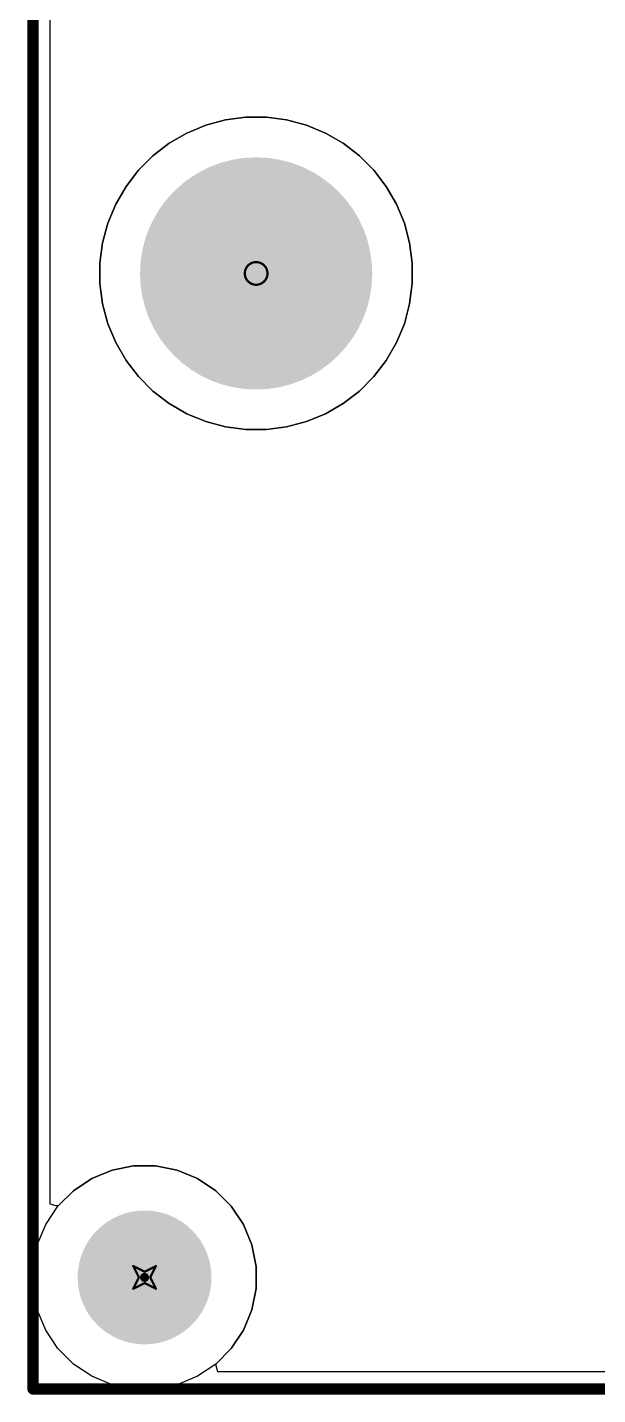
# Model space of a CAD drawing. Header units: inches. Extents: x 0 to 5359, y 0 to 5098.
# Drawn here: x -0.13 to 12.65, y -0.13 to 30.51 of the extents above; entities that cross this region are included whole.
import ezdxf

# ---------------------------------------------------------------- set-up
doc = ezdxf.new("R2010")
doc.units = ezdxf.units.IN
for name, color, linetype in [('Board Outline', 216, 'Continuous'), ('Bottom Layer', 5, 'Continuous'), ('Bottom Solder', 6, 'Continuous'), ('Drill Drawing', 1, 'Continuous'), ('Layer 1', 16, 'Continuous'), ('Layer 2', 76, 'Continuous'), ('Multi-Layer', 9, 'Continuous'), ('Pad Holes', 156, 'Continuous'), ('Top Layer', 1, 'Continuous'), ('Top Solder', 216, 'Continuous')]:
    doc.layers.add(name, color=color, linetype=linetype)

msp = doc.modelspace()

# ---------------------------------------------------------------- hatches: boundary and pattern name
at = {"layer": 'Bottom Layer'}
h = msp.add_hatch(color=5, dxfattribs=at)
edge = h.paths.add_edge_path()
edge.add_arc((5, 25), 2.5, 0, 360)
at = {"layer": 'Bottom Solder'}
h = msp.add_hatch(color=6, dxfattribs=at)
edge = h.paths.add_edge_path()
edge.add_arc((5, 25), 2.602, 0, 360)
h = msp.add_hatch(color=6, dxfattribs=at)
edge = h.paths.add_edge_path()
edge.add_arc((2.5, 2.5), 0.102, 0, 360)
at = {"layer": 'Layer 1'}
h = msp.add_hatch(color=16, dxfattribs=at)
edge = h.paths.add_edge_path()
edge.add_arc((5, 25), 2.5, 0, 360)
at = {"layer": 'Layer 2'}
h = msp.add_hatch(color=76, dxfattribs=at)
edge = h.paths.add_edge_path()
edge.add_arc((5, 25), 2.5, 0, 360)
at = {"layer": 'Multi-Layer'}
h = msp.add_hatch(color=9, dxfattribs=at)
edge = h.paths.add_edge_path()
edge.add_arc((5, 25), 2.5, 0, 360)
at = {"layer": 'Pad Holes'}
h = msp.add_hatch(color=7, dxfattribs=at)
edge = h.paths.add_edge_path()
edge.add_arc((5, 25), 1.75, 0, 360)
h = msp.add_hatch(color=7, dxfattribs=at)
edge = h.paths.add_edge_path()
edge.add_arc((2.5, 2.5), 1.5, 0, 360)
at = {"layer": 'Top Layer'}
h = msp.add_hatch(color=1, dxfattribs=at)
edge = h.paths.add_edge_path()
edge.add_arc((5, 25), 2.5, 0, 360)
at = {"layer": 'Top Solder'}
h = msp.add_hatch(color=216, dxfattribs=at)
edge = h.paths.add_edge_path()
edge.add_arc((5, 25), 2.602, 0, 360)
h = msp.add_hatch(color=216, dxfattribs=at)
edge = h.paths.add_edge_path()
edge.add_arc((2.5, 2.5), 0.102, 0, 360)

# ---------------------------------------------------------------- linework, layer by layer
at = {"layer": 'Board Outline'}
for points in [[(0, 0, 0.254, 0.254, 0), (0, 120, 0.254, 0.254, 0)], [(0, 0, 0.254, 0.254, 0), (110, 0, 0.254, 0.254, 0)]]:
    msp.add_lwpolyline(points, format="xyseb", dxfattribs=at)
msp.add_lwpolyline([(-0.064, 0, 0.127, 0.127, 1), (0.063, 0, 0.127, 0.127, 1)], format="xyseb", close=True, dxfattribs=at)
msp.add_lwpolyline([(-0.064, 0, 0.127, 0.127, 1), (0.063, 0, 0.127, 0.127, 1)], format="xyseb", close=True, dxfattribs=at)
at = {"layer": 'Bottom Layer'}
for p, q in [((0.388, 4.145), (0.388, 59.871)), ((4.771, 28.5), (4.316, 28.44)), ((5.229, 28.5), (4.771, 28.5)), ((5.684, 28.44), (5.229, 28.5)), ((3.873, 28.321), (3.449, 28.146)), ((4.316, 28.44), (3.873, 28.321)), ((6.127, 28.321), (5.684, 28.44)), ((6.551, 28.146), (6.127, 28.321)), ((3.051, 27.916), (2.687, 27.637)), ((3.449, 28.146), (3.051, 27.916)), ((6.949, 27.916), (6.551, 28.146)), ((7.313, 27.637), (6.949, 27.916)), ((2.687, 27.637), (2.363, 27.313)), ((7.637, 27.313), (7.313, 27.637)), ((2.363, 27.313), (2.084, 26.949)), ((7.916, 26.949), (7.637, 27.313)), ((2.084, 26.949), (1.854, 26.551)), ((8.146, 26.551), (7.916, 26.949)), ((1.854, 26.551), (1.679, 26.127)), ((8.321, 26.127), (8.146, 26.551)), ((1.679, 26.127), (1.56, 25.684)), ((8.44, 25.684), (8.321, 26.127)), ((1.56, 25.684), (1.5, 25.229)), ((8.5, 25.229), (8.44, 25.684)), ((1.5, 25.229), (1.5, 24.771)), ((8.5, 24.771), (8.5, 25.229)), ((1.5, 24.771), (1.56, 24.316)), ((8.44, 24.316), (8.5, 24.771)), ((1.56, 24.316), (1.679, 23.873)), ((8.321, 23.873), (8.44, 24.316)), ((1.679, 23.873), (1.854, 23.449)), ((8.146, 23.449), (8.321, 23.873)), ((1.854, 23.449), (2.084, 23.051)), ((7.916, 23.051), (8.146, 23.449)), ((2.084, 23.051), (2.363, 22.687)), ((7.637, 22.687), (7.916, 23.051)), ((2.363, 22.687), (2.687, 22.363)), ((7.313, 22.363), (7.637, 22.687)), ((2.687, 22.363), (3.051, 22.084)), ((3.051, 22.084), (3.449, 21.854)), ((6.551, 21.854), (6.949, 22.084)), ((6.949, 22.084), (7.313, 22.363)), ((3.449, 21.854), (3.873, 21.679)), ((6.127, 21.679), (6.551, 21.854)), ((3.873, 21.679), (4.316, 21.56)), ((4.316, 21.56), (4.771, 21.5)), ((4.771, 21.5), (5.229, 21.5)), ((5.229, 21.5), (5.684, 21.56)), ((5.684, 21.56), (6.127, 21.679)), ((1.771, 4.904), (1.316, 4.715)), ((2.254, 5), (1.771, 4.904)), ((2.746, 5), (2.254, 5)), ((3.229, 4.904), (2.746, 5)), ((3.684, 4.715), (3.229, 4.904)), ((1.316, 4.715), (0.906, 4.442)), ((4.094, 4.442), (3.684, 4.715)), ((0.906, 4.442), (0.566, 4.102)), ((4.442, 4.094), (4.094, 4.442)), ((0.522, 4.105), (0.388, 4.145)), ((0.566, 4.102), (0.522, 4.105)), ((4.715, 3.684), (4.442, 4.094)), ((4.904, 3.229), (4.715, 3.684)), ((5, 2.746), (4.904, 3.229)), ((5, 2.254), (5, 2.746)), ((4.904, 1.771), (5, 2.254)), ((4.715, 1.316), (4.904, 1.771)), ((4.442, 0.906), (4.715, 1.316)), ((4.102, 0.566), (4.442, 0.906)), ((4.104, 0.522), (4.102, 0.566)), ((4.145, 0.388), (4.104, 0.522)), ((105.855, 0.388), (4.145, 0.388))]:
    msp.add_line(p, q, dxfattribs=at)
at = {"layer": 'Drill Drawing'}
for points in [[(5.254, 25, 0.0508, 0.0508, 1), (4.746, 25, 0.0508, 0.0508, 1)], [(4.733, 25, 0.0254, 0.0254, 1), (4.759, 25, 0.0254, 0.0254, 1)], [(5.241, 25, 0.0254, 0.0254, 1), (5.267, 25, 0.0254, 0.0254, 1)], [(2.233, 2.754, 0.0254, 0.0254, 1), (2.259, 2.754, 0.0254, 0.0254, 1)], [(2.233, 2.754, 0.0254, 0.0254, 1), (2.259, 2.754, 0.0254, 0.0254, 1)], [(2.741, 2.754, 0.0254, 0.0254, 1), (2.767, 2.754, 0.0254, 0.0254, 1)], [(2.741, 2.754, 0.0254, 0.0254, 1), (2.767, 2.754, 0.0254, 0.0254, 1)], [(2.36, 2.5, 0.0254, 0.0254, 1), (2.386, 2.5, 0.0254, 0.0254, 1)], [(2.36, 2.5, 0.0254, 0.0254, 1), (2.386, 2.5, 0.0254, 0.0254, 1)], [(2.487, 2.627, 0.0254, 0.0254, 1), (2.513, 2.627, 0.0254, 0.0254, 1)], [(2.487, 2.627, 0.0254, 0.0254, 1), (2.513, 2.627, 0.0254, 0.0254, 1)], [(2.614, 2.5, 0.0254, 0.0254, 1), (2.64, 2.5, 0.0254, 0.0254, 1)], [(2.614, 2.5, 0.0254, 0.0254, 1), (2.64, 2.5, 0.0254, 0.0254, 1)], [(2.233, 2.246, 0.0254, 0.0254, 1), (2.259, 2.246, 0.0254, 0.0254, 1)], [(2.233, 2.246, 0.0254, 0.0254, 1), (2.259, 2.246, 0.0254, 0.0254, 1)], [(2.487, 2.373, 0.0254, 0.0254, 1), (2.513, 2.373, 0.0254, 0.0254, 1)], [(2.487, 2.373, 0.0254, 0.0254, 1), (2.513, 2.373, 0.0254, 0.0254, 1)], [(2.741, 2.246, 0.0254, 0.0254, 1), (2.767, 2.246, 0.0254, 0.0254, 1)], [(2.741, 2.246, 0.0254, 0.0254, 1), (2.767, 2.246, 0.0254, 0.0254, 1)]]:
    msp.add_lwpolyline(points, format="xyseb", close=True, dxfattribs=at)
for points in [[(2.246, 2.754, 0.0508, 0.0508, 0), (2.5, 2.627, 0.0508, 0.0508, 0)], [(2.246, 2.754, 0.0508, 0.0508, 0), (2.373, 2.5, 0.0508, 0.0508, 0)], [(2.5, 2.627, 0.0508, 0.0508, 0), (2.754, 2.754, 0.0508, 0.0508, 0)], [(2.627, 2.5, 0.0508, 0.0508, 0), (2.754, 2.754, 0.0508, 0.0508, 0)], [(2.246, 2.246, 0.0508, 0.0508, 0), (2.373, 2.5, 0.0508, 0.0508, 0)], [(2.627, 2.5, 0.0508, 0.0508, 0), (2.754, 2.246, 0.0508, 0.0508, 0)], [(2.246, 2.246, 0.0508, 0.0508, 0), (2.5, 2.373, 0.0508, 0.0508, 0)], [(2.5, 2.373, 0.0508, 0.0508, 0), (2.754, 2.246, 0.0508, 0.0508, 0)]]:
    msp.add_lwpolyline(points, format="xyseb", dxfattribs=at)
at = {"layer": 'Layer 1'}
for p, q in [((0.388, 4.145), (0.388, 115.855)), ((4.771, 28.5), (4.316, 28.44)), ((5.229, 28.5), (4.771, 28.5)), ((5.684, 28.44), (5.229, 28.5)), ((3.873, 28.321), (3.449, 28.146)), ((4.316, 28.44), (3.873, 28.321)), ((6.127, 28.321), (5.684, 28.44)), ((6.551, 28.146), (6.127, 28.321)), ((3.051, 27.916), (2.687, 27.637)), ((3.449, 28.146), (3.051, 27.916)), ((6.949, 27.916), (6.551, 28.146)), ((7.313, 27.637), (6.949, 27.916)), ((2.687, 27.637), (2.363, 27.313)), ((7.637, 27.313), (7.313, 27.637)), ((2.363, 27.313), (2.084, 26.949)), ((7.916, 26.949), (7.637, 27.313)), ((2.084, 26.949), (1.854, 26.551)), ((8.146, 26.551), (7.916, 26.949)), ((1.854, 26.551), (1.679, 26.127)), ((8.321, 26.127), (8.146, 26.551)), ((1.679, 26.127), (1.56, 25.684)), ((8.44, 25.684), (8.321, 26.127)), ((1.56, 25.684), (1.5, 25.229)), ((8.5, 25.229), (8.44, 25.684)), ((1.5, 25.229), (1.5, 24.771)), ((8.5, 24.771), (8.5, 25.229)), ((1.5, 24.771), (1.56, 24.316)), ((8.44, 24.316), (8.5, 24.771)), ((1.56, 24.316), (1.679, 23.873)), ((8.321, 23.873), (8.44, 24.316)), ((1.679, 23.873), (1.854, 23.449)), ((8.146, 23.449), (8.321, 23.873)), ((1.854, 23.449), (2.084, 23.051)), ((7.916, 23.051), (8.146, 23.449)), ((2.084, 23.051), (2.363, 22.687)), ((7.637, 22.687), (7.916, 23.051)), ((2.363, 22.687), (2.687, 22.363)), ((7.313, 22.363), (7.637, 22.687)), ((2.687, 22.363), (3.051, 22.084)), ((3.051, 22.084), (3.449, 21.854)), ((6.551, 21.854), (6.949, 22.084)), ((6.949, 22.084), (7.313, 22.363)), ((3.449, 21.854), (3.873, 21.679)), ((6.127, 21.679), (6.551, 21.854)), ((3.873, 21.679), (4.316, 21.56)), ((4.316, 21.56), (4.771, 21.5)), ((4.771, 21.5), (5.229, 21.5)), ((5.229, 21.5), (5.684, 21.56)), ((5.684, 21.56), (6.127, 21.679)), ((1.771, 4.904), (1.316, 4.715)), ((2.254, 5), (1.771, 4.904)), ((2.746, 5), (2.254, 5)), ((3.229, 4.904), (2.746, 5)), ((3.684, 4.715), (3.229, 4.904)), ((1.316, 4.715), (0.906, 4.442)), ((4.094, 4.442), (3.684, 4.715)), ((0.906, 4.442), (0.566, 4.102)), ((4.442, 4.094), (4.094, 4.442)), ((0.522, 4.105), (0.388, 4.145)), ((0.566, 4.102), (0.522, 4.105)), ((4.715, 3.684), (4.442, 4.094)), ((4.904, 3.229), (4.715, 3.684)), ((5, 2.746), (4.904, 3.229)), ((5, 2.254), (5, 2.746)), ((4.904, 1.771), (5, 2.254)), ((4.715, 1.316), (4.904, 1.771)), ((4.442, 0.906), (4.715, 1.316)), ((4.102, 0.566), (4.442, 0.906)), ((4.104, 0.522), (4.102, 0.566)), ((4.145, 0.388), (4.104, 0.522)), ((105.855, 0.388), (4.145, 0.388))]:
    msp.add_line(p, q, dxfattribs=at)
at = {"layer": 'Layer 2'}
for p, q in [((0.388, 4.145), (0.388, 92.091)), ((4.771, 28.5), (4.316, 28.44)), ((5.229, 28.5), (4.771, 28.5)), ((5.684, 28.44), (5.229, 28.5)), ((3.873, 28.321), (3.449, 28.146)), ((4.316, 28.44), (3.873, 28.321)), ((6.127, 28.321), (5.684, 28.44)), ((6.551, 28.146), (6.127, 28.321)), ((3.051, 27.916), (2.687, 27.637)), ((3.449, 28.146), (3.051, 27.916)), ((6.949, 27.916), (6.551, 28.146)), ((7.313, 27.637), (6.949, 27.916)), ((2.687, 27.637), (2.363, 27.313)), ((7.637, 27.313), (7.313, 27.637)), ((2.363, 27.313), (2.084, 26.949)), ((7.916, 26.949), (7.637, 27.313)), ((2.084, 26.949), (1.854, 26.551)), ((8.146, 26.551), (7.916, 26.949)), ((1.854, 26.551), (1.679, 26.127)), ((8.321, 26.127), (8.146, 26.551)), ((1.679, 26.127), (1.56, 25.684)), ((8.44, 25.684), (8.321, 26.127)), ((1.56, 25.684), (1.5, 25.229)), ((8.5, 25.229), (8.44, 25.684)), ((1.5, 25.229), (1.5, 24.771)), ((8.5, 24.771), (8.5, 25.229)), ((1.5, 24.771), (1.56, 24.316)), ((8.44, 24.316), (8.5, 24.771)), ((1.56, 24.316), (1.679, 23.873)), ((8.321, 23.873), (8.44, 24.316)), ((1.679, 23.873), (1.854, 23.449)), ((8.146, 23.449), (8.321, 23.873)), ((1.854, 23.449), (2.084, 23.051)), ((7.916, 23.051), (8.146, 23.449)), ((2.084, 23.051), (2.363, 22.687)), ((7.637, 22.687), (7.916, 23.051)), ((2.363, 22.687), (2.687, 22.363)), ((7.313, 22.363), (7.637, 22.687)), ((2.687, 22.363), (3.051, 22.084)), ((3.051, 22.084), (3.449, 21.854)), ((6.551, 21.854), (6.949, 22.084)), ((6.949, 22.084), (7.313, 22.363)), ((3.449, 21.854), (3.873, 21.679)), ((6.127, 21.679), (6.551, 21.854)), ((3.873, 21.679), (4.316, 21.56)), ((4.316, 21.56), (4.771, 21.5)), ((4.771, 21.5), (5.229, 21.5)), ((5.229, 21.5), (5.684, 21.56)), ((5.684, 21.56), (6.127, 21.679)), ((1.771, 4.904), (1.316, 4.715)), ((2.254, 5), (1.771, 4.904)), ((2.746, 5), (2.254, 5)), ((3.229, 4.904), (2.746, 5)), ((3.684, 4.715), (3.229, 4.904)), ((1.316, 4.715), (0.906, 4.442)), ((4.094, 4.442), (3.684, 4.715)), ((0.906, 4.442), (0.566, 4.102)), ((4.442, 4.094), (4.094, 4.442)), ((0.522, 4.105), (0.388, 4.145)), ((0.566, 4.102), (0.522, 4.105)), ((4.715, 3.684), (4.442, 4.094)), ((4.904, 3.229), (4.715, 3.684)), ((5, 2.746), (4.904, 3.229)), ((5, 2.254), (5, 2.746)), ((4.904, 1.771), (5, 2.254)), ((4.715, 1.316), (4.904, 1.771)), ((4.442, 0.906), (4.715, 1.316)), ((4.102, 0.566), (4.442, 0.906)), ((4.104, 0.522), (4.102, 0.566)), ((4.145, 0.388), (4.104, 0.522)), ((105.855, 0.388), (4.145, 0.388))]:
    msp.add_line(p, q, dxfattribs=at)
at = {"layer": 'Multi-Layer'}
for p, q in [((4.316, 28.44), (4.771, 28.5)), ((4.771, 28.5), (5, 28.5)), ((5, 28.5), (5.229, 28.5)), ((5.229, 28.5), (5.684, 28.44)), ((3.449, 28.146), (3.873, 28.321)), ((3.873, 28.321), (4.316, 28.44)), ((5.684, 28.44), (6.127, 28.321)), ((6.127, 28.321), (6.551, 28.146)), ((2.687, 27.637), (3.051, 27.916)), ((3.051, 27.916), (3.449, 28.146)), ((6.551, 28.146), (6.949, 27.916)), ((6.949, 27.916), (7.313, 27.637)), ((2.363, 27.313), (2.687, 27.637)), ((7.313, 27.637), (7.637, 27.313)), ((2.084, 26.949), (2.363, 27.313)), ((7.637, 27.313), (7.916, 26.949)), ((1.854, 26.551), (2.084, 26.949)), ((7.916, 26.949), (8.146, 26.551)), ((1.679, 26.127), (1.854, 26.551)), ((8.146, 26.551), (8.321, 26.127)), ((1.56, 25.684), (1.679, 26.127)), ((8.321, 26.127), (8.44, 25.684)), ((1.5, 25.229), (1.56, 25.684)), ((8.44, 25.684), (8.5, 25.229)), ((1.5, 25), (1.5, 25.229)), ((8.5, 25.229), (8.5, 25)), ((1.5, 24.771), (1.5, 25)), ((8.5, 25), (8.5, 24.771)), ((1.56, 24.316), (1.5, 24.771)), ((8.5, 24.771), (8.44, 24.316)), ((1.679, 23.873), (1.56, 24.316)), ((8.44, 24.316), (8.321, 23.873)), ((1.854, 23.449), (1.679, 23.873)), ((8.321, 23.873), (8.146, 23.449)), ((2.084, 23.051), (1.854, 23.449)), ((8.146, 23.449), (7.916, 23.051)), ((2.363, 22.687), (2.084, 23.051)), ((7.916, 23.051), (7.637, 22.687)), ((2.687, 22.363), (2.363, 22.687)), ((7.637, 22.687), (7.313, 22.363)), ((3.051, 22.084), (2.687, 22.363)), ((3.449, 21.854), (3.051, 22.084)), ((6.949, 22.084), (6.551, 21.854)), ((7.313, 22.363), (6.949, 22.084)), ((3.873, 21.679), (3.449, 21.854)), ((6.551, 21.854), (6.127, 21.679)), ((4.316, 21.56), (3.873, 21.679)), ((4.771, 21.5), (4.316, 21.56)), ((5, 21.5), (4.771, 21.5)), ((5, 21.5), (5, 21.5)), ((5.229, 21.5), (5, 21.5)), ((5.684, 21.56), (5.229, 21.5)), ((6.127, 21.679), (5.684, 21.56)), ((1.316, 4.715), (1.771, 4.904)), ((1.771, 4.904), (2.254, 5)), ((2.254, 5), (2.5, 5)), ((2.5, 5), (2.746, 5)), ((2.746, 5), (3.229, 4.904)), ((3.229, 4.904), (3.684, 4.715)), ((0.906, 4.442), (1.316, 4.715)), ((3.684, 4.715), (4.094, 4.442)), ((0.558, 4.094), (0.906, 4.442)), ((4.094, 4.442), (4.442, 4.094)), ((0.285, 3.684), (0.558, 4.094)), ((4.442, 4.094), (4.715, 3.684)), ((0.096, 3.229), (0.285, 3.684)), ((4.715, 3.684), (4.904, 3.229)), ((0, 2.746), (0.096, 3.229)), ((4.904, 3.229), (5, 2.746)), ((0, 2.5), (0, 2.746)), ((0, 2.254), (0, 2.5)), ((5, 2.746), (5, 2.5)), ((5, 2.5), (5, 2.254)), ((0.096, 1.771), (0, 2.254)), ((5, 2.254), (4.904, 1.771)), ((0.285, 1.316), (0.096, 1.771)), ((4.904, 1.771), (4.715, 1.316)), ((0.558, 0.906), (0.285, 1.316)), ((4.715, 1.316), (4.442, 0.906)), ((0.906, 0.558), (0.558, 0.906)), ((4.442, 0.906), (4.094, 0.558)), ((1.316, 0.285), (0.906, 0.558)), ((4.094, 0.558), (3.684, 0.285)), ((1.771, 0.096), (1.316, 0.285)), ((2.254, 0), (1.771, 0.096)), ((2.5, 0), (2.254, 0)), ((2.5, 0), (2.5, 0)), ((2.746, 0), (2.5, 0)), ((3.229, 0.096), (2.746, 0)), ((3.684, 0.285), (3.229, 0.096))]:
    msp.add_line(p, q, dxfattribs=at)
at = {"layer": 'Top Layer'}
for p, q in [((0.388, 4.145), (0.388, 115.855)), ((4.771, 28.5), (4.316, 28.44)), ((5.229, 28.5), (4.771, 28.5)), ((5.684, 28.44), (5.229, 28.5)), ((3.873, 28.321), (3.449, 28.146)), ((4.316, 28.44), (3.873, 28.321)), ((6.127, 28.321), (5.684, 28.44)), ((6.551, 28.146), (6.127, 28.321)), ((3.051, 27.916), (2.687, 27.637)), ((3.449, 28.146), (3.051, 27.916)), ((6.949, 27.916), (6.551, 28.146)), ((7.313, 27.637), (6.949, 27.916)), ((2.687, 27.637), (2.363, 27.313)), ((7.637, 27.313), (7.313, 27.637)), ((2.363, 27.313), (2.084, 26.949)), ((7.916, 26.949), (7.637, 27.313)), ((2.084, 26.949), (1.854, 26.551)), ((8.146, 26.551), (7.916, 26.949)), ((1.854, 26.551), (1.679, 26.127)), ((8.321, 26.127), (8.146, 26.551)), ((1.679, 26.127), (1.56, 25.684)), ((8.44, 25.684), (8.321, 26.127)), ((1.56, 25.684), (1.5, 25.229)), ((8.5, 25.229), (8.44, 25.684)), ((1.5, 25.229), (1.5, 24.771)), ((8.5, 24.771), (8.5, 25.229)), ((1.5, 24.771), (1.56, 24.316)), ((8.44, 24.316), (8.5, 24.771)), ((1.56, 24.316), (1.679, 23.873)), ((8.321, 23.873), (8.44, 24.316)), ((1.679, 23.873), (1.854, 23.449)), ((8.146, 23.449), (8.321, 23.873)), ((1.854, 23.449), (2.084, 23.051)), ((7.916, 23.051), (8.146, 23.449)), ((2.084, 23.051), (2.363, 22.687)), ((7.637, 22.687), (7.916, 23.051)), ((2.363, 22.687), (2.687, 22.363)), ((7.313, 22.363), (7.637, 22.687)), ((2.687, 22.363), (3.051, 22.084)), ((3.051, 22.084), (3.449, 21.854)), ((6.551, 21.854), (6.949, 22.084)), ((6.949, 22.084), (7.313, 22.363)), ((3.449, 21.854), (3.873, 21.679)), ((6.127, 21.679), (6.551, 21.854)), ((3.873, 21.679), (4.316, 21.56)), ((4.316, 21.56), (4.771, 21.5)), ((4.771, 21.5), (5.229, 21.5)), ((5.229, 21.5), (5.684, 21.56)), ((5.684, 21.56), (6.127, 21.679)), ((1.771, 4.904), (1.316, 4.715)), ((2.254, 5), (1.771, 4.904)), ((2.746, 5), (2.254, 5)), ((3.229, 4.904), (2.746, 5)), ((3.684, 4.715), (3.229, 4.904)), ((1.316, 4.715), (0.906, 4.442)), ((4.094, 4.442), (3.684, 4.715)), ((0.906, 4.442), (0.566, 4.102)), ((4.442, 4.094), (4.094, 4.442)), ((0.522, 4.105), (0.388, 4.145)), ((0.566, 4.102), (0.522, 4.105)), ((4.715, 3.684), (4.442, 4.094)), ((4.904, 3.229), (4.715, 3.684)), ((5, 2.746), (4.904, 3.229)), ((5, 2.254), (5, 2.746)), ((4.904, 1.771), (5, 2.254)), ((4.715, 1.316), (4.904, 1.771)), ((4.442, 0.906), (4.715, 1.316)), ((4.102, 0.566), (4.442, 0.906)), ((4.104, 0.522), (4.102, 0.566)), ((4.145, 0.388), (4.104, 0.522)), ((105.855, 0.388), (4.145, 0.388))]:
    msp.add_line(p, q, dxfattribs=at)

doc.saveas('drawing.dxf')
